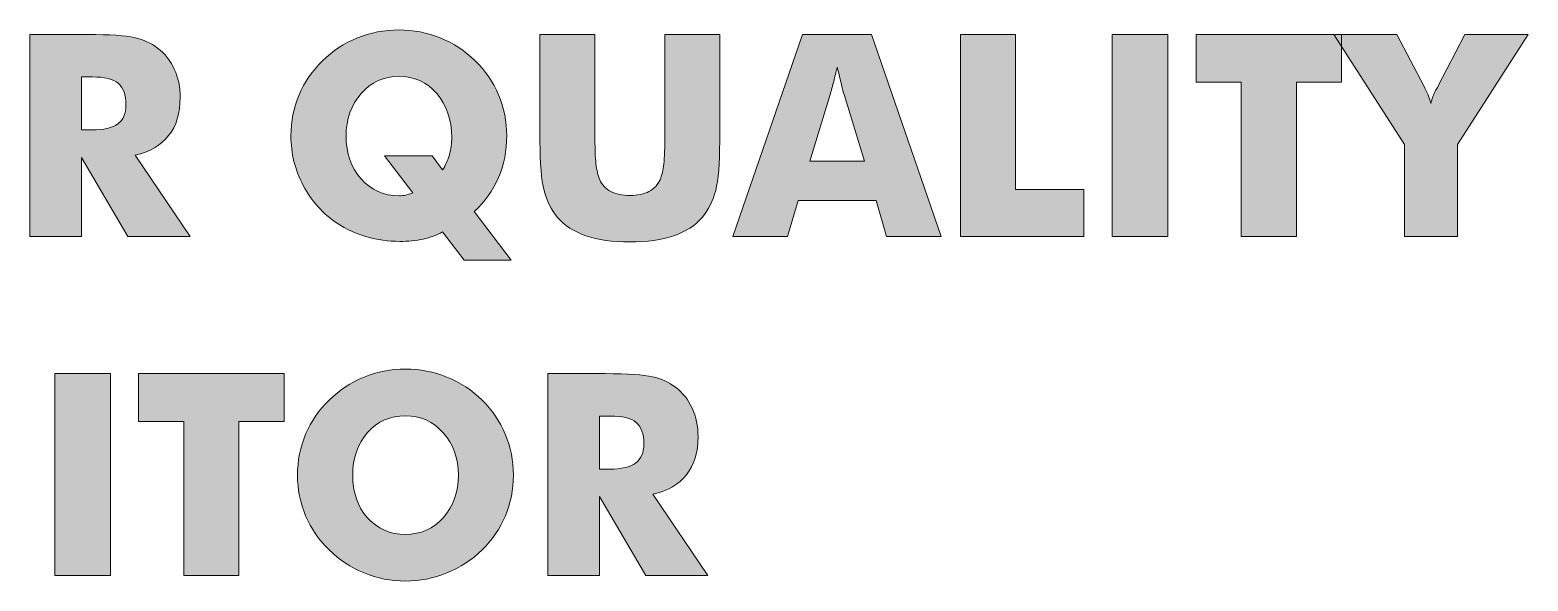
# Model space of a CAD drawing. Header units: millimetres. Extents: x 15.5 to 85.5, y -93.2 to -80.8.
# Drawn here: x 51.79 to 85.47, y -93.19 to -80.81 of the extents above; entities that cross this region are included whole.
import ezdxf

# ---------------------------------------------------------------- set-up
doc = ezdxf.new("R2010")
doc.units = ezdxf.units.MM
doc.header["$MEASUREMENT"] = 0
doc.layers.add('Layer 1', color=7, linetype='Continuous', lineweight=0)

# ---------------------------------------------------------------- blocks, each defined once
blk = doc.blocks.new('Block_0')
at = {"layer": 'Layer 1', "true_color": 0x000000, "transparency": 33554687}
h = blk.add_hatch(color=18, dxfattribs=at)
h.dxf.hatch_style = 2
edge = h.paths.add_edge_path()
edge.add_spline(control_points=[(60.833, -83.641), (60.833, -83.641), (61.068, -83.955), (61.068, -83.955), (61.134, -83.851), (61.185, -83.738), (61.22, -83.615), (61.255, -83.492), (61.273, -83.361), (61.273, -83.223), (61.273, -82.824), (61.161, -82.496), (60.936, -82.238), (60.712, -81.981), (60.428, -81.852), (60.085, -81.852), (59.748, -81.852), (59.466, -81.981), (59.239, -82.237), (59.012, -82.493), (58.898, -82.811), (58.898, -83.192), (58.898, -83.58), (59.01, -83.902), (59.236, -84.156), (59.461, -84.41), (59.746, -84.537), (60.092, -84.537), (60.139, -84.537), (60.188, -84.532), (60.239, -84.52), (60.289, -84.509), (60.344, -84.492), (60.402, -84.469), (60.402, -84.469), (59.76, -83.641), (59.76, -83.641), (59.76, -83.641), (60.833, -83.641), (60.833, -83.641)], knot_values=[0, 0, 0, 0, 1, 1, 1, 2, 2, 2, 3, 3, 3, 4, 4, 4, 5, 5, 5, 6, 6, 6, 7, 7, 7, 8, 8, 8, 9, 9, 9, 10, 10, 10, 11, 11, 11, 12, 12, 12, 13, 13, 13, 13], degree=3, periodic=0)
edge = h.paths.add_edge_path()
edge.add_spline(control_points=[(62.606, -85.985), (62.606, -85.985), (61.552, -85.985), (61.552, -85.985), (61.552, -85.985), (61.068, -85.35), (61.068, -85.35), (60.938, -85.42), (60.792, -85.473), (60.631, -85.508), (60.47, -85.543), (60.294, -85.561), (60.104, -85.561), (59.846, -85.561), (59.598, -85.527), (59.361, -85.458), (59.125, -85.39), (58.904, -85.289), (58.699, -85.154), (58.375, -84.937), (58.12, -84.655), (57.935, -84.306), (57.75, -83.958), (57.658, -83.585), (57.658, -83.186), (57.658, -82.863), (57.719, -82.558), (57.841, -82.271), (57.962, -81.984), (58.139, -81.727), (58.371, -81.502), (58.598, -81.279), (58.859, -81.108), (59.152, -80.989), (59.446, -80.87), (59.757, -80.811), (60.085, -80.811), (60.412, -80.811), (60.722, -80.87), (61.016, -80.989), (61.309, -81.108), (61.571, -81.279), (61.8, -81.502), (62.029, -81.727), (62.205, -81.984), (62.327, -82.271), (62.449, -82.558), (62.51, -82.863), (62.51, -83.186), (62.51, -83.525), (62.448, -83.839), (62.324, -84.128), (62.2, -84.418), (62.018, -84.671), (61.778, -84.888), (61.778, -84.888), (62.606, -85.985), (62.606, -85.985)], knot_values=[0, 0, 0, 0, 1, 1, 1, 2, 2, 2, 3, 3, 3, 4, 4, 4, 5, 5, 5, 6, 6, 6, 7, 7, 7, 8, 8, 8, 9, 9, 9, 10, 10, 10, 11, 11, 11, 12, 12, 12, 13, 13, 13, 14, 14, 14, 15, 15, 15, 16, 16, 16, 17, 17, 17, 18, 18, 18, 19, 19, 19, 19], degree=3, periodic=0)
h = blk.add_hatch(color=18, dxfattribs=at)
h.dxf.hatch_style = 2
edge = h.paths.add_edge_path()
edge.add_spline(control_points=[(52.951, -83.058), (52.951, -83.058), (53.18, -83.058), (53.18, -83.058), (53.447, -83.058), (53.642, -83.013), (53.765, -82.922), (53.888, -82.831), (53.949, -82.688), (53.949, -82.494), (53.949, -82.267), (53.892, -82.105), (53.777, -82.009), (53.662, -81.913), (53.47, -81.865), (53.199, -81.865), (53.199, -81.865), (52.951, -81.865), (52.951, -81.865), (52.951, -81.865), (52.951, -83.058), (52.951, -83.058)], knot_values=[0, 0, 0, 0, 1, 1, 1, 2, 2, 2, 3, 3, 3, 4, 4, 4, 5, 5, 5, 6, 6, 6, 7, 7, 7, 7], degree=3, periodic=0)
edge = h.paths.add_edge_path()
edge.add_spline(control_points=[(51.791, -85.452), (51.791, -85.452), (51.791, -80.913), (51.791, -80.913), (51.791, -80.913), (53.084, -80.913), (53.084, -80.913), (53.591, -80.913), (53.944, -80.936), (54.143, -80.983), (54.343, -81.029), (54.515, -81.107), (54.659, -81.217), (54.823, -81.341), (54.948, -81.499), (55.036, -81.691), (55.124, -81.883), (55.168, -82.095), (55.168, -82.327), (55.168, -82.678), (55.082, -82.964), (54.909, -83.184), (54.736, -83.404), (54.485, -83.55), (54.154, -83.623), (54.154, -83.623), (55.391, -85.452), (55.391, -85.452), (55.391, -85.452), (53.993, -85.452), (53.993, -85.452), (53.993, -85.452), (52.951, -83.675), (52.951, -83.675), (52.951, -83.675), (52.951, -85.452), (52.951, -85.452), (52.951, -85.452), (51.791, -85.452), (51.791, -85.452)], knot_values=[0, 0, 0, 0, 1, 1, 1, 2, 2, 2, 3, 3, 3, 4, 4, 4, 5, 5, 5, 6, 6, 6, 7, 7, 7, 8, 8, 8, 9, 9, 9, 10, 10, 10, 11, 11, 11, 12, 12, 12, 13, 13, 13, 13], degree=3, periodic=0)
h = blk.add_hatch(color=18, dxfattribs=at)
h.dxf.hatch_style = 2
edge = h.paths.add_edge_path()
edge.add_spline(control_points=[(63.257, -80.913), (63.257, -80.913), (64.491, -80.913), (64.491, -80.913), (64.491, -80.913), (64.491, -83.12), (64.491, -83.12), (64.491, -83.445), (64.5, -83.678), (64.516, -83.82), (64.533, -83.961), (64.561, -84.08), (64.6, -84.175), (64.647, -84.29), (64.73, -84.379), (64.848, -84.44), (64.966, -84.501), (65.109, -84.531), (65.279, -84.531), (65.448, -84.531), (65.592, -84.501), (65.708, -84.44), (65.825, -84.379), (65.908, -84.29), (65.958, -84.175), (65.997, -84.08), (66.025, -83.961), (66.042, -83.82), (66.058, -83.678), (66.066, -83.445), (66.066, -83.12), (66.066, -83.12), (66.066, -82.81), (66.066, -82.81), (66.066, -82.81), (66.066, -80.913), (66.066, -80.913), (66.066, -80.913), (67.297, -80.913), (67.297, -80.913), (67.297, -80.913), (67.297, -83.313), (67.297, -83.313), (67.297, -83.811), (67.267, -84.178), (67.207, -84.415), (67.147, -84.652), (67.046, -84.854), (66.904, -85.021), (66.749, -85.205), (66.536, -85.343), (66.265, -85.435), (65.994, -85.527), (65.665, -85.573), (65.279, -85.573), (64.89, -85.573), (64.561, -85.527), (64.291, -85.435), (64.022, -85.343), (63.808, -85.205), (63.651, -85.021), (63.51, -84.854), (63.41, -84.652), (63.349, -84.415), (63.288, -84.178), (63.257, -83.811), (63.257, -83.313), (63.257, -83.313), (63.257, -82.841), (63.257, -82.841), (63.257, -82.841), (63.257, -80.913), (63.257, -80.913)], knot_values=[0, 0, 0, 0, 1, 1, 1, 2, 2, 2, 3, 3, 3, 4, 4, 4, 5, 5, 5, 6, 6, 6, 7, 7, 7, 8, 8, 8, 9, 9, 9, 10, 10, 10, 11, 11, 11, 12, 12, 12, 13, 13, 13, 14, 14, 14, 15, 15, 15, 16, 16, 16, 17, 17, 17, 18, 18, 18, 19, 19, 19, 20, 20, 20, 21, 21, 21, 22, 22, 22, 23, 23, 23, 24, 24, 24, 24], degree=3, periodic=0)
h = blk.add_hatch(color=18, dxfattribs=at)
h.dxf.hatch_style = 2
edge = h.paths.add_edge_path()
edge.add_spline(control_points=[(69.325, -83.756), (69.325, -83.756), (70.556, -83.756), (70.556, -83.756), (70.556, -83.756), (70.094, -82.259), (70.094, -82.259), (70.08, -82.213), (70.06, -82.14), (70.035, -82.038), (70.01, -81.937), (69.978, -81.807), (69.939, -81.648), (69.912, -81.759), (69.886, -81.866), (69.86, -81.967), (69.834, -82.068), (69.808, -82.166), (69.781, -82.259), (69.781, -82.259), (69.325, -83.756), (69.325, -83.756)], knot_values=[0, 0, 0, 0, 1, 1, 1, 2, 2, 2, 3, 3, 3, 4, 4, 4, 5, 5, 5, 6, 6, 6, 7, 7, 7, 7], degree=3, periodic=0)
edge = h.paths.add_edge_path()
edge.add_spline(control_points=[(67.592, -85.452), (67.592, -85.452), (69.158, -80.913), (69.158, -80.913), (69.158, -80.913), (70.708, -80.913), (70.708, -80.913), (70.708, -80.913), (72.277, -85.452), (72.277, -85.452), (72.277, -85.452), (71.046, -85.452), (71.046, -85.452), (71.046, -85.452), (70.816, -84.64), (70.816, -84.64), (70.816, -84.64), (69.058, -84.64), (69.058, -84.64), (69.058, -84.64), (68.823, -85.452), (68.823, -85.452), (68.823, -85.452), (67.592, -85.452), (67.592, -85.452)], knot_values=[0, 0, 0, 0, 1, 1, 1, 2, 2, 2, 3, 3, 3, 4, 4, 4, 5, 5, 5, 6, 6, 6, 7, 7, 7, 8, 8, 8, 8], degree=3, periodic=0)
h = blk.add_hatch(color=18, dxfattribs=at)
h.dxf.hatch_style = 2
edge = h.paths.add_edge_path()
edge.add_spline(control_points=[(72.711, -85.452), (72.711, -85.452), (72.711, -80.913), (72.711, -80.913), (72.711, -80.913), (73.948, -80.913), (73.948, -80.913), (73.948, -80.913), (73.948, -84.392), (73.948, -84.392), (73.948, -84.392), (75.486, -84.392), (75.486, -84.392), (75.486, -84.392), (75.486, -85.452), (75.486, -85.452), (75.486, -85.452), (72.711, -85.452), (72.711, -85.452)], knot_values=[0, 0, 0, 0, 1, 1, 1, 2, 2, 2, 3, 3, 3, 4, 4, 4, 5, 5, 5, 6, 6, 6, 6], degree=3, periodic=0)
h = blk.add_hatch(color=18, dxfattribs=at)
h.dxf.hatch_style = 2
edge = h.paths.add_edge_path()
edge.add_spline(control_points=[(76.122, -85.452), (76.122, -85.452), (76.122, -80.913), (76.122, -80.913), (76.122, -80.913), (77.371, -80.913), (77.371, -80.913), (77.371, -80.913), (77.371, -85.452), (77.371, -85.452), (77.371, -85.452), (76.122, -85.452), (76.122, -85.452)], knot_values=[0, 0, 0, 0, 1, 1, 1, 2, 2, 2, 3, 3, 3, 4, 4, 4, 4], degree=3, periodic=0)
h = blk.add_hatch(color=18, dxfattribs=at)
h.dxf.hatch_style = 2
edge = h.paths.add_edge_path()
edge.add_spline(control_points=[(79.024, -85.452), (79.024, -85.452), (79.024, -81.986), (79.024, -81.986), (79.024, -81.986), (78.007, -81.986), (78.007, -81.986), (78.007, -81.986), (78.007, -80.913), (78.007, -80.913), (78.007, -80.913), (81.278, -80.913), (81.278, -80.913), (81.278, -80.913), (81.278, -81.986), (81.278, -81.986), (81.278, -81.986), (80.261, -81.986), (80.261, -81.986), (80.261, -81.986), (80.261, -85.452), (80.261, -85.452), (80.261, -85.452), (79.024, -85.452), (79.024, -85.452)], knot_values=[0, 0, 0, 0, 1, 1, 1, 2, 2, 2, 3, 3, 3, 4, 4, 4, 5, 5, 5, 6, 6, 6, 7, 7, 7, 8, 8, 8, 8], degree=3, periodic=0)
h = blk.add_hatch(color=18, dxfattribs=at)
h.dxf.hatch_style = 2
edge = h.paths.add_edge_path()
edge.add_spline(control_points=[(82.689, -85.452), (82.689, -85.452), (82.689, -83.381), (82.689, -83.381), (82.689, -83.381), (81.101, -80.913), (81.101, -80.913), (81.101, -80.913), (82.521, -80.913), (82.521, -80.913), (82.521, -80.913), (83.132, -82.082), (83.132, -82.082), (83.136, -82.088), (83.142, -82.099), (83.151, -82.116), (83.215, -82.238), (83.259, -82.355), (83.284, -82.466), (83.305, -82.365), (83.349, -82.252), (83.417, -82.128), (83.43, -82.106), (83.438, -82.09), (83.442, -82.082), (83.442, -82.082), (84.047, -80.913), (84.047, -80.913), (84.047, -80.913), (85.47, -80.913), (85.47, -80.913), (85.47, -80.913), (83.882, -83.381), (83.882, -83.381), (83.882, -83.381), (83.882, -85.452), (83.882, -85.452), (83.882, -85.452), (82.689, -85.452), (82.689, -85.452)], knot_values=[0, 0, 0, 0, 1, 1, 1, 2, 2, 2, 3, 3, 3, 4, 4, 4, 5, 5, 5, 6, 6, 6, 7, 7, 7, 8, 8, 8, 9, 9, 9, 10, 10, 10, 11, 11, 11, 12, 12, 12, 13, 13, 13, 13], degree=3, periodic=0)
h = blk.add_hatch(color=18, dxfattribs=at)
h.dxf.hatch_style = 2
edge = h.paths.add_edge_path()
edge.add_spline(control_points=[(52.349, -93.072), (52.349, -93.072), (52.349, -88.533), (52.349, -88.533), (52.349, -88.533), (53.599, -88.533), (53.599, -88.533), (53.599, -88.533), (53.599, -93.072), (53.599, -93.072), (53.599, -93.072), (52.349, -93.072), (52.349, -93.072)], knot_values=[0, 0, 0, 0, 1, 1, 1, 2, 2, 2, 3, 3, 3, 4, 4, 4, 4], degree=3, periodic=0)
h = blk.add_hatch(color=18, dxfattribs=at)
h.dxf.hatch_style = 2
edge = h.paths.add_edge_path()
edge.add_spline(control_points=[(55.252, -93.072), (55.252, -93.072), (55.252, -89.606), (55.252, -89.606), (55.252, -89.606), (54.235, -89.606), (54.235, -89.606), (54.235, -89.606), (54.235, -88.533), (54.235, -88.533), (54.235, -88.533), (57.506, -88.533), (57.506, -88.533), (57.506, -88.533), (57.506, -89.606), (57.506, -89.606), (57.506, -89.606), (56.489, -89.606), (56.489, -89.606), (56.489, -89.606), (56.489, -93.072), (56.489, -93.072), (56.489, -93.072), (55.252, -93.072), (55.252, -93.072)], knot_values=[0, 0, 0, 0, 1, 1, 1, 2, 2, 2, 3, 3, 3, 4, 4, 4, 5, 5, 5, 6, 6, 6, 7, 7, 7, 8, 8, 8, 8], degree=3, periodic=0)
h = blk.add_hatch(color=18, dxfattribs=at)
h.dxf.hatch_style = 2
edge = h.paths.add_edge_path()
edge.add_spline(control_points=[(60.234, -92.145), (60.577, -92.145), (60.861, -92.019), (61.085, -91.767), (61.31, -91.515), (61.422, -91.196), (61.422, -90.812), (61.422, -90.431), (61.308, -90.114), (61.081, -89.86), (60.853, -89.606), (60.571, -89.479), (60.234, -89.479), (59.891, -89.479), (59.607, -89.605), (59.383, -89.858), (59.159, -90.112), (59.047, -90.429), (59.047, -90.812), (59.047, -91.2), (59.157, -91.52), (59.378, -91.77), (59.6, -92.02), (59.885, -92.145), (60.234, -92.145)], knot_values=[0, 0, 0, 0, 1, 1, 1, 2, 2, 2, 3, 3, 3, 4, 4, 4, 5, 5, 5, 6, 6, 6, 7, 7, 7, 8, 8, 8, 8], degree=3, periodic=0)
edge = h.paths.add_edge_path()
edge.add_spline(control_points=[(62.659, -90.812), (62.659, -91.138), (62.599, -91.444), (62.479, -91.73), (62.359, -92.015), (62.184, -92.27), (61.955, -92.495), (61.723, -92.719), (61.459, -92.891), (61.161, -93.012), (60.864, -93.133), (60.555, -93.193), (60.234, -93.193), (59.91, -93.193), (59.599, -93.133), (59.302, -93.012), (59.006, -92.891), (58.745, -92.719), (58.52, -92.495), (58.286, -92.27), (58.109, -92.014), (57.988, -91.727), (57.867, -91.439), (57.806, -91.134), (57.806, -90.812), (57.806, -90.487), (57.867, -90.182), (57.988, -89.896), (58.109, -89.609), (58.286, -89.354), (58.52, -89.128), (58.745, -88.905), (59.006, -88.733), (59.302, -88.612), (59.599, -88.491), (59.91, -88.431), (60.234, -88.431), (60.557, -88.431), (60.867, -88.491), (61.166, -88.612), (61.465, -88.733), (61.728, -88.905), (61.955, -89.128), (62.182, -89.351), (62.357, -89.607), (62.477, -89.894), (62.598, -90.181), (62.659, -90.487), (62.659, -90.812)], knot_values=[0, 0, 0, 0, 1, 1, 1, 2, 2, 2, 3, 3, 3, 4, 4, 4, 5, 5, 5, 6, 6, 6, 7, 7, 7, 8, 8, 8, 9, 9, 9, 10, 10, 10, 11, 11, 11, 12, 12, 12, 13, 13, 13, 14, 14, 14, 15, 15, 15, 16, 16, 16, 16], degree=3, periodic=0)
h = blk.add_hatch(color=18, dxfattribs=at)
h.dxf.hatch_style = 2
edge = h.paths.add_edge_path()
edge.add_spline(control_points=[(64.594, -90.679), (64.594, -90.679), (64.823, -90.679), (64.823, -90.679), (65.09, -90.679), (65.285, -90.633), (65.408, -90.542), (65.53, -90.451), (65.592, -90.309), (65.592, -90.114), (65.592, -89.887), (65.535, -89.725), (65.42, -89.629), (65.305, -89.533), (65.112, -89.485), (64.842, -89.485), (64.842, -89.485), (64.594, -89.485), (64.594, -89.485), (64.594, -89.485), (64.594, -90.679), (64.594, -90.679)], knot_values=[0, 0, 0, 0, 1, 1, 1, 2, 2, 2, 3, 3, 3, 4, 4, 4, 5, 5, 5, 6, 6, 6, 7, 7, 7, 7], degree=3, periodic=0)
edge = h.paths.add_edge_path()
edge.add_spline(control_points=[(63.434, -93.072), (63.434, -93.072), (63.434, -88.533), (63.434, -88.533), (63.434, -88.533), (64.727, -88.533), (64.727, -88.533), (65.233, -88.533), (65.586, -88.556), (65.786, -88.603), (65.985, -88.649), (66.157, -88.727), (66.302, -88.837), (66.465, -88.961), (66.591, -89.119), (66.679, -89.311), (66.766, -89.503), (66.811, -89.715), (66.811, -89.947), (66.811, -90.298), (66.724, -90.584), (66.552, -90.804), (66.379, -91.024), (66.127, -91.17), (65.797, -91.243), (65.797, -91.243), (67.034, -93.072), (67.034, -93.072), (67.034, -93.072), (65.635, -93.072), (65.635, -93.072), (65.635, -93.072), (64.594, -91.296), (64.594, -91.296), (64.594, -91.296), (64.594, -93.072), (64.594, -93.072), (64.594, -93.072), (63.434, -93.072), (63.434, -93.072)], knot_values=[0, 0, 0, 0, 1, 1, 1, 2, 2, 2, 3, 3, 3, 4, 4, 4, 5, 5, 5, 6, 6, 6, 7, 7, 7, 8, 8, 8, 9, 9, 9, 10, 10, 10, 11, 11, 11, 12, 12, 12, 13, 13, 13, 13], degree=3, periodic=0)
at = {"layer": 'Layer 1'}
for points, knots in [([(62.606, -85.985), (62.606, -85.985), (61.552, -85.985), (61.552, -85.985), (61.552, -85.985), (61.068, -85.35), (61.068, -85.35), (60.938, -85.42), (60.792, -85.473), (60.631, -85.508), (60.47, -85.543), (60.294, -85.561), (60.104, -85.561), (59.846, -85.561), (59.598, -85.527), (59.361, -85.458), (59.125, -85.39), (58.904, -85.289), (58.699, -85.154), (58.375, -84.937), (58.12, -84.655), (57.935, -84.306), (57.75, -83.958), (57.658, -83.585), (57.658, -83.186), (57.658, -82.863), (57.719, -82.558), (57.841, -82.271), (57.962, -81.984), (58.139, -81.727), (58.371, -81.502), (58.598, -81.279), (58.859, -81.108), (59.152, -80.989), (59.446, -80.87), (59.757, -80.811), (60.085, -80.811), (60.412, -80.811), (60.722, -80.87), (61.016, -80.989), (61.309, -81.108), (61.571, -81.279), (61.8, -81.502), (62.029, -81.727), (62.205, -81.984), (62.327, -82.271), (62.449, -82.558), (62.51, -82.863), (62.51, -83.186), (62.51, -83.525), (62.448, -83.839), (62.324, -84.128), (62.2, -84.418), (62.018, -84.671), (61.778, -84.888), (61.778, -84.888), (62.606, -85.985), (62.606, -85.985)], [0, 0, 0, 0, 1, 1, 1, 2, 2, 2, 3, 3, 3, 4, 4, 4, 5, 5, 5, 6, 6, 6, 7, 7, 7, 8, 8, 8, 9, 9, 9, 10, 10, 10, 11, 11, 11, 12, 12, 12, 13, 13, 13, 14, 14, 14, 15, 15, 15, 16, 16, 16, 17, 17, 17, 18, 18, 18, 19, 19, 19, 19]), ([(51.791, -85.452), (51.791, -85.452), (51.791, -80.913), (51.791, -80.913), (51.791, -80.913), (53.084, -80.913), (53.084, -80.913), (53.591, -80.913), (53.944, -80.936), (54.143, -80.983), (54.343, -81.029), (54.515, -81.107), (54.659, -81.217), (54.823, -81.341), (54.948, -81.499), (55.036, -81.691), (55.124, -81.883), (55.168, -82.095), (55.168, -82.327), (55.168, -82.678), (55.082, -82.964), (54.909, -83.184), (54.736, -83.404), (54.485, -83.55), (54.154, -83.623), (54.154, -83.623), (55.391, -85.452), (55.391, -85.452), (55.391, -85.452), (53.993, -85.452), (53.993, -85.452), (53.993, -85.452), (52.951, -83.675), (52.951, -83.675), (52.951, -83.675), (52.951, -85.452), (52.951, -85.452), (52.951, -85.452), (51.791, -85.452), (51.791, -85.452)], [0, 0, 0, 0, 1, 1, 1, 2, 2, 2, 3, 3, 3, 4, 4, 4, 5, 5, 5, 6, 6, 6, 7, 7, 7, 8, 8, 8, 9, 9, 9, 10, 10, 10, 11, 11, 11, 12, 12, 12, 13, 13, 13, 13]), ([(63.257, -80.913), (63.257, -80.913), (64.491, -80.913), (64.491, -80.913), (64.491, -80.913), (64.491, -83.12), (64.491, -83.12), (64.491, -83.445), (64.5, -83.678), (64.516, -83.82), (64.533, -83.961), (64.561, -84.08), (64.6, -84.175), (64.647, -84.29), (64.73, -84.379), (64.848, -84.44), (64.966, -84.501), (65.109, -84.531), (65.279, -84.531), (65.448, -84.531), (65.592, -84.501), (65.708, -84.44), (65.825, -84.379), (65.908, -84.29), (65.958, -84.175), (65.997, -84.08), (66.025, -83.961), (66.042, -83.82), (66.058, -83.678), (66.066, -83.445), (66.066, -83.12), (66.066, -83.12), (66.066, -82.81), (66.066, -82.81), (66.066, -82.81), (66.066, -80.913), (66.066, -80.913), (66.066, -80.913), (67.297, -80.913), (67.297, -80.913), (67.297, -80.913), (67.297, -83.313), (67.297, -83.313), (67.297, -83.811), (67.267, -84.178), (67.207, -84.415), (67.147, -84.652), (67.046, -84.854), (66.904, -85.021), (66.749, -85.205), (66.536, -85.343), (66.265, -85.435), (65.994, -85.527), (65.665, -85.573), (65.279, -85.573), (64.89, -85.573), (64.561, -85.527), (64.291, -85.435), (64.022, -85.343), (63.808, -85.205), (63.651, -85.021), (63.51, -84.854), (63.41, -84.652), (63.349, -84.415), (63.288, -84.178), (63.257, -83.811), (63.257, -83.313), (63.257, -83.313), (63.257, -82.841), (63.257, -82.841), (63.257, -82.841), (63.257, -80.913), (63.257, -80.913)], [0, 0, 0, 0, 1, 1, 1, 2, 2, 2, 3, 3, 3, 4, 4, 4, 5, 5, 5, 6, 6, 6, 7, 7, 7, 8, 8, 8, 9, 9, 9, 10, 10, 10, 11, 11, 11, 12, 12, 12, 13, 13, 13, 14, 14, 14, 15, 15, 15, 16, 16, 16, 17, 17, 17, 18, 18, 18, 19, 19, 19, 20, 20, 20, 21, 21, 21, 22, 22, 22, 23, 23, 23, 24, 24, 24, 24]), ([(67.592, -85.452), (67.592, -85.452), (69.158, -80.913), (69.158, -80.913), (69.158, -80.913), (70.708, -80.913), (70.708, -80.913), (70.708, -80.913), (72.277, -85.452), (72.277, -85.452), (72.277, -85.452), (71.046, -85.452), (71.046, -85.452), (71.046, -85.452), (70.816, -84.64), (70.816, -84.64), (70.816, -84.64), (69.058, -84.64), (69.058, -84.64), (69.058, -84.64), (68.823, -85.452), (68.823, -85.452), (68.823, -85.452), (67.592, -85.452), (67.592, -85.452)], [0, 0, 0, 0, 1, 1, 1, 2, 2, 2, 3, 3, 3, 4, 4, 4, 5, 5, 5, 6, 6, 6, 7, 7, 7, 8, 8, 8, 8]), ([(72.711, -85.452), (72.711, -85.452), (72.711, -80.913), (72.711, -80.913), (72.711, -80.913), (73.948, -80.913), (73.948, -80.913), (73.948, -80.913), (73.948, -84.392), (73.948, -84.392), (73.948, -84.392), (75.486, -84.392), (75.486, -84.392), (75.486, -84.392), (75.486, -85.452), (75.486, -85.452), (75.486, -85.452), (72.711, -85.452), (72.711, -85.452)], [0, 0, 0, 0, 1, 1, 1, 2, 2, 2, 3, 3, 3, 4, 4, 4, 5, 5, 5, 6, 6, 6, 6]), ([(76.122, -85.452), (76.122, -85.452), (76.122, -80.913), (76.122, -80.913), (76.122, -80.913), (77.371, -80.913), (77.371, -80.913), (77.371, -80.913), (77.371, -85.452), (77.371, -85.452), (77.371, -85.452), (76.122, -85.452), (76.122, -85.452)], [0, 0, 0, 0, 1, 1, 1, 2, 2, 2, 3, 3, 3, 4, 4, 4, 4]), ([(79.024, -85.452), (79.024, -85.452), (79.024, -81.986), (79.024, -81.986), (79.024, -81.986), (78.007, -81.986), (78.007, -81.986), (78.007, -81.986), (78.007, -80.913), (78.007, -80.913), (78.007, -80.913), (81.278, -80.913), (81.278, -80.913), (81.278, -80.913), (81.278, -81.986), (81.278, -81.986), (81.278, -81.986), (80.261, -81.986), (80.261, -81.986), (80.261, -81.986), (80.261, -85.452), (80.261, -85.452), (80.261, -85.452), (79.024, -85.452), (79.024, -85.452)], [0, 0, 0, 0, 1, 1, 1, 2, 2, 2, 3, 3, 3, 4, 4, 4, 5, 5, 5, 6, 6, 6, 7, 7, 7, 8, 8, 8, 8]), ([(82.689, -85.452), (82.689, -85.452), (82.689, -83.381), (82.689, -83.381), (82.689, -83.381), (81.101, -80.913), (81.101, -80.913), (81.101, -80.913), (82.521, -80.913), (82.521, -80.913), (82.521, -80.913), (83.132, -82.082), (83.132, -82.082), (83.136, -82.088), (83.142, -82.099), (83.151, -82.116), (83.215, -82.238), (83.259, -82.355), (83.284, -82.466), (83.305, -82.365), (83.349, -82.252), (83.417, -82.128), (83.43, -82.106), (83.438, -82.09), (83.442, -82.082), (83.442, -82.082), (84.047, -80.913), (84.047, -80.913), (84.047, -80.913), (85.47, -80.913), (85.47, -80.913), (85.47, -80.913), (83.882, -83.381), (83.882, -83.381), (83.882, -83.381), (83.882, -85.452), (83.882, -85.452), (83.882, -85.452), (82.689, -85.452), (82.689, -85.452)], [0, 0, 0, 0, 1, 1, 1, 2, 2, 2, 3, 3, 3, 4, 4, 4, 5, 5, 5, 6, 6, 6, 7, 7, 7, 8, 8, 8, 9, 9, 9, 10, 10, 10, 11, 11, 11, 12, 12, 12, 13, 13, 13, 13]), ([(69.325, -83.756), (69.325, -83.756), (70.556, -83.756), (70.556, -83.756), (70.556, -83.756), (70.094, -82.259), (70.094, -82.259), (70.08, -82.213), (70.06, -82.14), (70.035, -82.038), (70.01, -81.937), (69.978, -81.807), (69.939, -81.648), (69.912, -81.759), (69.886, -81.866), (69.86, -81.967), (69.834, -82.068), (69.808, -82.166), (69.781, -82.259), (69.781, -82.259), (69.325, -83.756), (69.325, -83.756)], [0, 0, 0, 0, 1, 1, 1, 2, 2, 2, 3, 3, 3, 4, 4, 4, 5, 5, 5, 6, 6, 6, 7, 7, 7, 7]), ([(52.951, -83.058), (52.951, -83.058), (53.18, -83.058), (53.18, -83.058), (53.447, -83.058), (53.642, -83.013), (53.765, -82.922), (53.888, -82.831), (53.949, -82.688), (53.949, -82.494), (53.949, -82.267), (53.892, -82.105), (53.777, -82.009), (53.662, -81.913), (53.47, -81.865), (53.199, -81.865), (53.199, -81.865), (52.951, -81.865), (52.951, -81.865), (52.951, -81.865), (52.951, -83.058), (52.951, -83.058)], [0, 0, 0, 0, 1, 1, 1, 2, 2, 2, 3, 3, 3, 4, 4, 4, 5, 5, 5, 6, 6, 6, 7, 7, 7, 7]), ([(60.833, -83.641), (60.833, -83.641), (61.068, -83.955), (61.068, -83.955), (61.134, -83.851), (61.185, -83.738), (61.22, -83.615), (61.255, -83.492), (61.273, -83.361), (61.273, -83.223), (61.273, -82.824), (61.161, -82.496), (60.936, -82.238), (60.712, -81.981), (60.428, -81.852), (60.085, -81.852), (59.748, -81.852), (59.466, -81.981), (59.239, -82.237), (59.012, -82.493), (58.898, -82.811), (58.898, -83.192), (58.898, -83.58), (59.01, -83.902), (59.236, -84.156), (59.461, -84.41), (59.746, -84.537), (60.092, -84.537), (60.139, -84.537), (60.188, -84.532), (60.239, -84.52), (60.289, -84.509), (60.344, -84.492), (60.402, -84.469), (60.402, -84.469), (59.76, -83.641), (59.76, -83.641), (59.76, -83.641), (60.833, -83.641), (60.833, -83.641)], [0, 0, 0, 0, 1, 1, 1, 2, 2, 2, 3, 3, 3, 4, 4, 4, 5, 5, 5, 6, 6, 6, 7, 7, 7, 8, 8, 8, 9, 9, 9, 10, 10, 10, 11, 11, 11, 12, 12, 12, 13, 13, 13, 13]), ([(52.349, -93.072), (52.349, -93.072), (52.349, -88.533), (52.349, -88.533), (52.349, -88.533), (53.599, -88.533), (53.599, -88.533), (53.599, -88.533), (53.599, -93.072), (53.599, -93.072), (53.599, -93.072), (52.349, -93.072), (52.349, -93.072)], [0, 0, 0, 0, 1, 1, 1, 2, 2, 2, 3, 3, 3, 4, 4, 4, 4]), ([(55.252, -93.072), (55.252, -93.072), (55.252, -89.606), (55.252, -89.606), (55.252, -89.606), (54.235, -89.606), (54.235, -89.606), (54.235, -89.606), (54.235, -88.533), (54.235, -88.533), (54.235, -88.533), (57.506, -88.533), (57.506, -88.533), (57.506, -88.533), (57.506, -89.606), (57.506, -89.606), (57.506, -89.606), (56.489, -89.606), (56.489, -89.606), (56.489, -89.606), (56.489, -93.072), (56.489, -93.072), (56.489, -93.072), (55.252, -93.072), (55.252, -93.072)], [0, 0, 0, 0, 1, 1, 1, 2, 2, 2, 3, 3, 3, 4, 4, 4, 5, 5, 5, 6, 6, 6, 7, 7, 7, 8, 8, 8, 8]), ([(62.659, -90.812), (62.659, -91.138), (62.599, -91.444), (62.479, -91.73), (62.359, -92.015), (62.184, -92.27), (61.955, -92.495), (61.723, -92.719), (61.459, -92.891), (61.161, -93.012), (60.864, -93.133), (60.555, -93.193), (60.234, -93.193), (59.91, -93.193), (59.599, -93.133), (59.302, -93.012), (59.006, -92.891), (58.745, -92.719), (58.52, -92.495), (58.286, -92.27), (58.109, -92.014), (57.988, -91.727), (57.867, -91.439), (57.806, -91.134), (57.806, -90.812), (57.806, -90.487), (57.867, -90.182), (57.988, -89.896), (58.109, -89.609), (58.286, -89.354), (58.52, -89.128), (58.745, -88.905), (59.006, -88.733), (59.302, -88.612), (59.599, -88.491), (59.91, -88.431), (60.234, -88.431), (60.557, -88.431), (60.867, -88.491), (61.166, -88.612), (61.465, -88.733), (61.728, -88.905), (61.955, -89.128), (62.182, -89.351), (62.357, -89.607), (62.477, -89.894), (62.598, -90.181), (62.659, -90.487), (62.659, -90.812)], [0, 0, 0, 0, 1, 1, 1, 2, 2, 2, 3, 3, 3, 4, 4, 4, 5, 5, 5, 6, 6, 6, 7, 7, 7, 8, 8, 8, 9, 9, 9, 10, 10, 10, 11, 11, 11, 12, 12, 12, 13, 13, 13, 14, 14, 14, 15, 15, 15, 16, 16, 16, 16]), ([(63.434, -93.072), (63.434, -93.072), (63.434, -88.533), (63.434, -88.533), (63.434, -88.533), (64.727, -88.533), (64.727, -88.533), (65.233, -88.533), (65.586, -88.556), (65.786, -88.603), (65.985, -88.649), (66.157, -88.727), (66.302, -88.837), (66.465, -88.961), (66.591, -89.119), (66.679, -89.311), (66.766, -89.503), (66.811, -89.715), (66.811, -89.947), (66.811, -90.298), (66.724, -90.584), (66.552, -90.804), (66.379, -91.024), (66.127, -91.17), (65.797, -91.243), (65.797, -91.243), (67.034, -93.072), (67.034, -93.072), (67.034, -93.072), (65.635, -93.072), (65.635, -93.072), (65.635, -93.072), (64.594, -91.296), (64.594, -91.296), (64.594, -91.296), (64.594, -93.072), (64.594, -93.072), (64.594, -93.072), (63.434, -93.072), (63.434, -93.072)], [0, 0, 0, 0, 1, 1, 1, 2, 2, 2, 3, 3, 3, 4, 4, 4, 5, 5, 5, 6, 6, 6, 7, 7, 7, 8, 8, 8, 9, 9, 9, 10, 10, 10, 11, 11, 11, 12, 12, 12, 13, 13, 13, 13]), ([(60.234, -92.145), (60.577, -92.145), (60.861, -92.019), (61.085, -91.767), (61.31, -91.515), (61.422, -91.196), (61.422, -90.812), (61.422, -90.431), (61.308, -90.114), (61.081, -89.86), (60.853, -89.606), (60.571, -89.479), (60.234, -89.479), (59.891, -89.479), (59.607, -89.605), (59.383, -89.858), (59.159, -90.112), (59.047, -90.429), (59.047, -90.812), (59.047, -91.2), (59.157, -91.52), (59.378, -91.77), (59.6, -92.02), (59.885, -92.145), (60.234, -92.145)], [0, 0, 0, 0, 1, 1, 1, 2, 2, 2, 3, 3, 3, 4, 4, 4, 5, 5, 5, 6, 6, 6, 7, 7, 7, 8, 8, 8, 8]), ([(64.594, -90.679), (64.594, -90.679), (64.823, -90.679), (64.823, -90.679), (65.09, -90.679), (65.285, -90.633), (65.408, -90.542), (65.53, -90.451), (65.592, -90.309), (65.592, -90.114), (65.592, -89.887), (65.535, -89.725), (65.42, -89.629), (65.305, -89.533), (65.112, -89.485), (64.842, -89.485), (64.842, -89.485), (64.594, -89.485), (64.594, -89.485), (64.594, -89.485), (64.594, -90.679), (64.594, -90.679)], [0, 0, 0, 0, 1, 1, 1, 2, 2, 2, 3, 3, 3, 4, 4, 4, 5, 5, 5, 6, 6, 6, 7, 7, 7, 7])]:
    blk.add_open_spline(points, degree=3, knots=knots, dxfattribs=at)

msp = doc.modelspace()

# ---------------------------------------------------------------- block references
at = {"layer": 'Layer 1'}
msp.add_blockref('Block_0', (0, 0), dxfattribs=at)

doc.saveas('drawing.dxf')
